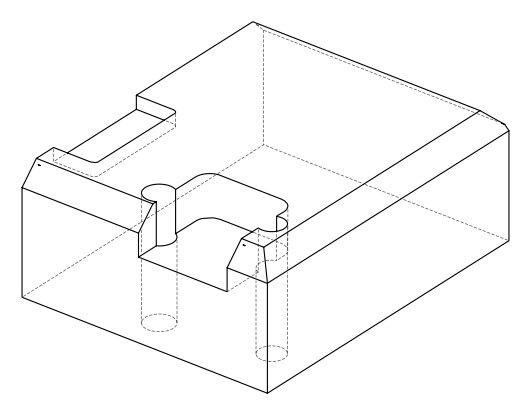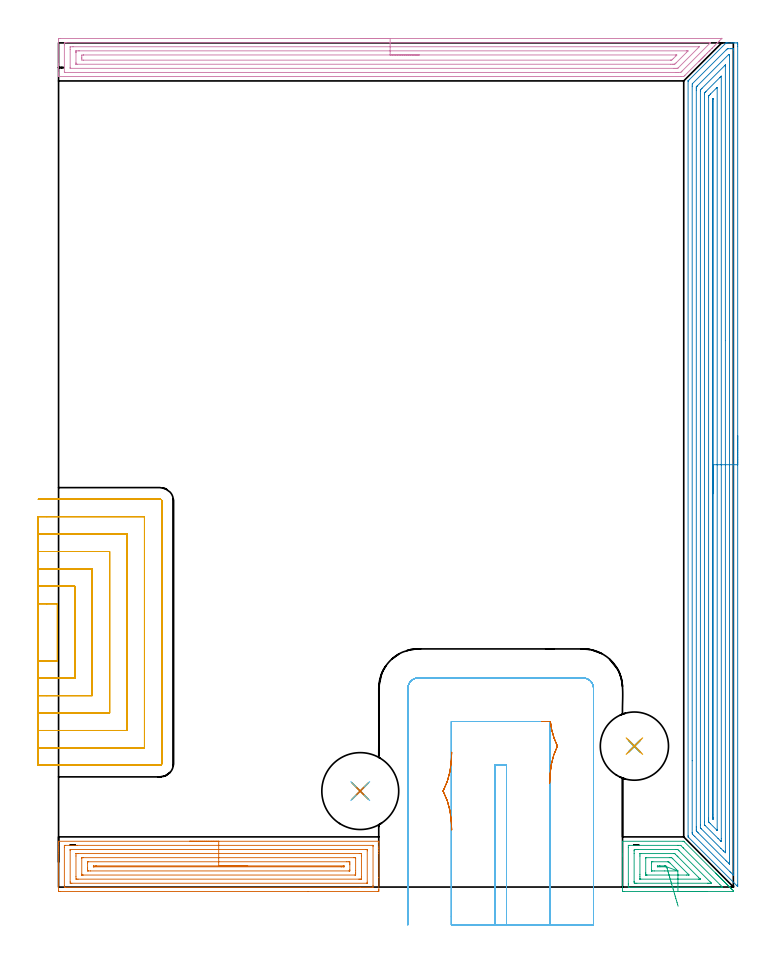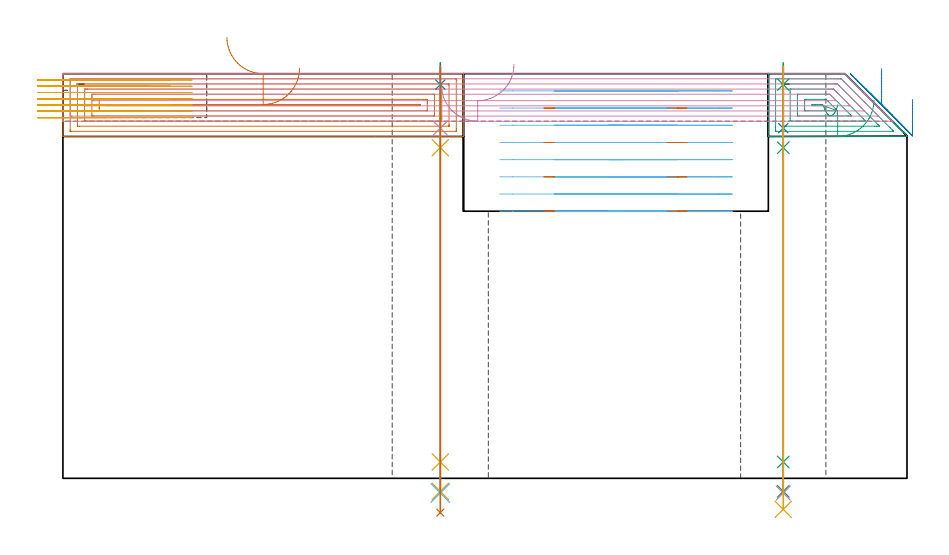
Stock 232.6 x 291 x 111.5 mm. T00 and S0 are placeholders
(PLAN: 17 operations, 12 tool changes, 68 min)
(1 AREA_MILL | FG_CHAMFER_SURFACE | UGT0205_001 | 6.38 min | 17652 mm3)
(2 AREA_MILL_1 | FG_CHAMFER_SURFACE_1 | UGT0205_001 | 15.7 min | 42521 mm3)
(3 AREA_MILL_2 | FG_CHAMFER_SURFACE_2 | UGT0205_001 | 1.88 min | 5180 mm3)
(4 AREA_MILL_3 | FG_CHAMFER_SURFACE_3 | UGT0205_001 | 9.15 min | 18876 mm3)
(5 MILL_SLOT | SLOT_PARTIAL_RECTANGULAR | UGT0201_126 | Follow Part, ap 2, ae 75% | 20.26 min | 47662 mm3)
(6 MILL_SLOT_1 | SLOT_PARTIAL_RECTANGULAR_1 | UGT0201_094 | Follow Part, ap 5, ae 75% | 10.81 min | 256107 mm3)
(7 MILL_RECTANGULAR_SLOT | SLOT_RECTANGULAR | UGT0201_020 | Follow Part, ap 12.5, ae 75% | 0.55 min | 3150 mm3)
(8 SPOT_DRILL | STEP1HOLE | NXT0321_9005460120000 | 0.05 min | 176 mm3)
(9 SPOT_DRILL_1 | STEP1HOLE_1 | NXT0321_9005460120000 | 0.05 min | 134 mm3)
(10 DRILL_BLIND_HOLE_INTO_CENTER | STEP1HOLE | NXT0301_127 | 0.07 min | 861 mm3)
(11 GUN_DRILL_THROUGH_HOLE | STEP1HOLE | UGT0307_006 | 0.55 min | 6098 mm3)
(12 DRILL_TO_ENLARGE_THROUGH_HOLE | STEP1HOLE | NXT0301_104 | 0.47 min | 8990 mm3)
(13 DRILL_TO_ENLARGE_THROUGH_HOLE_1 | STEP1HOLE | UGT0301_388 | 0.49 min | 39356 mm3)
(14 DRILL_BLIND_HOLE_INTO_CENTER_1 | STEP1HOLE_1 | NXT0301_127 | 0.07 min | 673 mm3)
(15 GUN_DRILL_THROUGH_HOLE_1 | STEP1HOLE_1 | UGT0307_006 | 0.54 min | 5776 mm3)
(16 DRILL_TO_ENLARGE_THROUGH_HOLE_2 | STEP1HOLE_1 | NXT0301_104 | 0.47 min | 8600 mm3)
(17 DRILL_TO_ENLARGE_THROUGH_HOLE_3 | STEP1HOLE_1 | UGT0301_056 | 0.49 min | 27075 mm3)
(TOOL UGT0205_001 | Chamfer Mill 20 x 3 x 45 deg. | D20 FL50 Z2)
(TOOL UGT0201_126 | Carbide End Mill 8.0 | D8 FL15 Z4)
(TOOL UGT0201_094 | End mill 20 mm | D20 FL38 Z4)
(TOOL UGT0201_020 | End mill 50 mm | D50 FL50 Z4)
(TOOL NXT0321_9005460120000 | NC Spot Drill, 142deg, 12mm, Carbide, Uncoated | D12 PA142 FL30 Z2)
(TOOL NXT0301_127 | Carbide Drill 10mm [861.1-1000-030A1-GP GC34] | D10 PA150 FL31.2 Z2)
(TOOL UGT0307_006 | Gun Drill 9 mm | D9 PA130 FL24 Z1)
(TOOL NXT0301_104 | Carbide Drill 14mm [860.1-1400-112A1-MM 2214] | D14 PA140 FL123 Z2)
(TOOL UGT0301_388 | Twist Drill 26.5 mm | D26.5 PA118 FL165 Z2)
(TOOL UGT0301_056 | Twist Drill 23.5 mm | D23.5 PA118 FL155 Z2)
(OP 1 AREA_MILL)
G17 G21 G94 G90
T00 M6
G54
G17 G0 G90 X45.2 Y15.8 S1061 M3
G43 Z121.5 H0
G94 G1 X45.238 Z120.628 F250.
X45.352 Z119.763
X45.541 Z118.912
X45.803 Z118.08
X46.137 Z117.274
X46.54 Z116.5
X47.009 Z115.764
X47.54 Z115.072
X48.129 Z114.429
X48.772 Z113.839
X49.464 Z113.308
X50.2 Z112.84
X50.974 Z112.437
X51.78 Z112.103
X52.612 Z111.841
X53.464 Z111.652
X54.328 Z111.538
X55.2 Z111.5
X110.296
X110.39 Y15.804 Z111.496
X110.393 Y15.762 Z111.455
X110.4 Y15.504 Z111.203
Y13.832 Z109.531
Y13.401 Z109.097
Y13.186 Z108.883
Y12.508 Z108.205
Y12.293 Z107.99
Y11.615 Z107.309
Y3.301 Z98.997
Y-0.887 Z94.809
X110.397 Y-1.228 Z94.468
X110.39 Y-1.491 Z94.205
X110.128 Y-1.499 Z94.199
X85.94 Y-1.5 Z94.2
X0.551
X0.269 Y-1.497 Z94.202
X0.01 Y-1.491 Z94.205
X0. Y-1.226 Z94.471
Y11.615 Z107.309
Y12.293 Z107.99
Y12.508 Z108.205
Y13.186 Z108.883
Y13.401 Z109.097
Y13.832 Z109.531
Y14.756 Z110.455
Y15.187 Z110.885
Y15.505 Z111.203
X0.007 Y15.762 Z111.455
X0.01 Y15.804 Z111.496
X0.104 Y15.8 Z111.5
X55.2
Y14.386 Z110.086
X108.163 Y14.385 Z110.085
X108.345 Y14.382 Z110.082
X108.39 Y14.379 Z110.079
X108.394 Y14.369 Z110.069
X108.398 Y14.341 Z110.041
X108.4 Y14.294 Z109.994
Y13.964 Z109.664
X108.399 Y0.569 Z96.269
X108.393 Y0.006 Z95.706
X108.39 Y-0.07 Z95.63
X108.254 Y-0.08 Z95.62
X108.162 Y-0.085 Z95.615
X103.995 Y-0.086 Z95.614
X2.237 Y-0.085 Z95.615
X2.055 Y-0.082 Z95.618
X2.01 Y-0.079 Z95.621
X2.006 Y-0.069 Z95.631
X2.002 Y-0.041 Z95.659
X2. Y0.006 Z95.706
Y0.336 Z96.036
Y13.731 Z109.431
X2.007 Y14.294 Z109.994
X2.01 Y14.37 Z110.07
X2.147 Y14.38 Z110.08
X2.238 Y14.385 Z110.085
X6.381 Y14.386 Z110.086
X55.2
Y12.971 Z108.671
X105.834
X106.294 Y12.968 Z108.668
X106.359 Y12.965 Z108.665
X106.39 Y12.963 Z108.663
X106.4 Y12.508 Z108.208
Y1.686 Z97.386
X106.397 Y1.58 Z97.28
X106.39 Y1.368 Z97.068
X106.386 Y1.334 Z97.034
X106.379 Y1.332 Z97.032
X106.352 Y1.33 Z97.03
X106.294 Y1.329 Z97.029
X4.566
X4.106 Y1.332 Z97.032
X4.041 Y1.334 Z97.034
X4.01 Y1.337 Z97.037
X4. Y1.792 Z97.492
Y12.614 Z108.314
X4.003 Y12.721 Z108.421
X4.01 Y12.933 Z108.633
X4.014 Y12.966 Z108.666
X4.021 Y12.968 Z108.668
X4.048 Y12.97 Z108.67
X4.106 Y12.971 Z108.671
X55.2
Y11.557 Z107.257
X103.686
X104.069 Y11.556 Z107.256
X104.26 Y11.554 Z107.254
X104.354 Y11.55 Z107.25
X104.39 Y11.547 Z107.247
X104.4 Y10.722 Z106.422
Y3.578 Z99.278
X104.395 Y2.808 Z98.508
X104.39 Y2.756 Z98.456
X104.354 Y2.75 Z98.45
X104.252 Y2.747 Z98.447
X104.044 Y2.744 Z98.444
X103.628 Y2.743 Z98.443
X103.571
X6.714
X6.331 Y2.744 Z98.444
X6.14 Y2.746 Z98.446
X6.046 Y2.75 Z98.45
X6.01 Y2.752 Z98.452
X6. Y3.578 Z99.278
Y10.722 Z106.422
X6.005 Y11.492 Z107.192
X6.009 Y11.544 Z107.244
X6.046 Y11.55 Z107.25
X6.148 Y11.553 Z107.253
X6.356 Y11.556 Z107.256
X6.772 Y11.557 Z107.257
X6.829
X55.2
Y10.143 Z105.843
X101.851 Y10.142 Z105.842
X102.164 Y10.14 Z105.84
X102.37 Y10.136 Z105.836
X102.391 Y10.133 Z105.833
X102.394 Y10.117 Z105.817
X102.398 Y10.08 Z105.78
X102.4 Y10.013 Z105.713
Y9.829 Z105.529
Y5.706 Z101.406
Y4.813 Z100.513
X102.397 Y4.471 Z100.171
X102.392 Y4.196 Z99.896
X102.39 Y4.167 Z99.867
X102.35 Y4.163 Z99.863
X102.268 Y4.159 Z99.859
X102.163 Y4.157 Z99.857
X8.549
X8.236 Y4.16 Z99.86
X8.03 Y4.164 Z99.864
X8.009 Y4.167 Z99.867
X8.006 Y4.183 Z99.883
X8.002 Y4.22 Z99.92
X8. Y4.287 Z99.987
Y4.471 Z100.171
Y10.013 Z105.713
X8.002 Y10.08 Z105.78
X8.006 Y10.117 Z105.817
X8.009 Y10.133 Z105.833
X8.03 Y10.136 Z105.836
X8.236 Y10.14 Z105.84
X8.549 Y10.142 Z105.842
X55.2 Y10.143 Z105.843
Y8.729 Z104.429
X99.392
X100.074 Y8.727 Z104.427
X100.284 Y8.725 Z104.425
X100.373 Y8.722 Z104.422
X100.39 Y8.693 Z104.393
X100.396 Y8.612 Z104.312
X100.399 Y8.043 Z103.743
X100.4 Y7.716 Z103.416
X100.398 Y5.931 Z101.631
X100.39 Y5.603 Z101.303
X100.385 Y5.577 Z101.277
X100.371 Y5.575 Z101.275
X100.33 Y5.573 Z101.273
X100.245 Y5.572 Z101.272
X100.074 Y5.571 Z101.271
X11.008
X10.326 Y5.573 Z101.273
X10.116 Y5.575 Z101.275
X10.027 Y5.578 Z101.278
X10.01 Y5.607 Z101.307
X10.004 Y5.688 Z101.388
X10.001 Y6.257 Z101.957
X10. Y6.585 Z102.285
X10.002 Y8.369 Z104.069
X10.01 Y8.697 Z104.397
X10.015 Y8.723 Z104.423
X10.029 Y8.725 Z104.425
X10.07 Y8.727 Z104.427
X10.155 Y8.728 Z104.428
X10.326 Y8.729 Z104.429
X55.2
Y7.315 Z103.015
X98.134 Y7.314 Z103.014
X98.297 Y7.313 Z103.013
X98.351 Y7.311 Z103.011
X98.386 Y7.308 Z103.008
X98.391 Y7.253 Z102.953
X98.396 Y7.15 Z102.85
X98.398 Y7.048 Z102.748
X98.394 Y7.012 Z102.712
X98.389 Y6.992 Z102.692
X98.377 Y6.99 Z102.69
X98.297 Y6.988 Z102.688
X97.572 Y6.985 Z102.685
X97.408
X12.266 Y6.986 Z102.686
X12.103 Y6.987 Z102.687
X12.049 Y6.989 Z102.689
X12.014 Y6.992 Z102.692
X12.009 Y7.047 Z102.747
X12.004 Y7.15 Z102.85
X12.002 Y7.252 Z102.952
X12.006 Y7.288 Z102.988
X12.011 Y7.308 Z103.008
X12.023 Y7.31 Z103.01
X12.103 Y7.312 Z103.012
X12.828 Y7.314 Z103.014
X12.992 Y7.315 Z103.015
X55.2
X56.072 Z103.053
X56.937 Z103.167
X57.788 Z103.355
X58.62 Z103.618
X59.426 Z103.952
X60.2 Z104.354
X60.936 Z104.823
X61.628 Z105.354
X62.271 Z105.944
X62.86 Z106.587
X63.392 Z107.279
X63.86 Z108.015
X64.263 Z108.788
X64.597 Z109.594
X64.859 Z110.426
X65.048 Z111.278
X65.162 Z112.143
X65.2 Z113.015
G0 Z121.5
M5
M2
(OP 2 AREA_MILL_1)
G17 G21 G94 G90
T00 M6
G54
G17 G0 G90 X234.1 Y155.6 S1061 M3
G43 Z121.5 H0
Z104.4
G94 G1 Y155.562 Z103.528 F250.
Y155.448 Z102.664
Y155.259 Z101.812
Y154.997 Z100.98
Y154.663 Z100.174
Y154.26 Z99.4
Y153.792 Z98.664
Y153.26 Z97.972
Y152.671 Z97.329
Y152.028 Z96.74
Y151.336 Z96.209
Y150.6 Z95.74
Y149.826 Z95.337
Y149.02 Z95.003
Y148.188 Z94.741
Y147.337 Z94.552
Y146.472 Z94.438
Y145.6 Z94.4
Y0.714
X234.099 Y0.376 Z94.401
X234.097 Y0.323 Z94.402
X234.091 Y0.212 Z94.405
X233.853 Y0.446 Z94.645
X217.054 Y17.246 Z111.446
X217.02 Y17.283 Z111.48
X217.007 Y17.3 Z111.493
X217. Y17.803 Z111.5
Y277.866
X217.006 Y277.896 Z111.492
X217.009 Y277.907 Z111.489
X217.043 Y277.944 Z111.456
X217.411 Y278.313 Z111.086
X217.552 Y278.453 Z110.946
X229.993 Y290.893 Z98.505
X230.092 Y290.99 Z98.404
X230.117 Y290.996 Z98.38
X230.693 Y291. Z97.807
X232.12 Z96.376
X232.659 Z95.837
X233.009 Z95.488
X233.548 Y290.996 Z94.947
X234.091 Y290.992 Z94.405
X234.093 Y290.926 Z94.403
X234.098 Y290.377 Z94.402
X234.1 Y289.822 Z94.4
Y145.6
X232.686 Z95.814
Y5.291
X232.684 Y4.398 Z95.816
Y4.373 Z95.817
X232.659 Y4.103 Z95.841
X232.355 Y4.398 Z96.145
X231.771 Y4.979 Z96.729
X231.458 Y5.291 Z97.042
X219.329 Y17.421 Z109.171
X218.949 Y17.803 Z109.551
X218.441 Y18.321 Z110.059
X218.416 Y18.697 Z110.084
X218.415 Y18.722 Z110.085
X218.414 Y43.552 Z110.086
X218.415 Y276.104 Z110.085
X218.441 Y276.879 Z110.059
X218.483 Y276.929 Z110.017
X218.522 Y276.972 Z109.978
X230.14 Y288.59 Z98.36
X230.515 Y288.953 Z97.985
X230.567 Y288.99 Z97.933
X230.637 Y288.995 Z97.863
X230.746 Y288.998 Z97.754
X231.771 Y288.999 Z96.729
X232.254 Y288.998 Z96.246
X232.659 Y288.99 Z95.841
X232.684 Y288.59 Z95.816
X232.685 Y288.564 Z95.815
X232.686 Y145.6 Z95.814
X231.271 Z97.229
Y8.866
X231.27 Y8.476 Z97.23
X231.266 Y7.972 Z97.234
X231.265 Y7.951 Z97.235
X231.234 Y7.972 Z97.266
X230.882 Y8.319 Z97.618
X230.333 Y8.866 Z98.167
X229.993 Y9.206 Z98.507
X220.503 Y18.697 Z107.997
X220.218 Y18.983 Z108.282
X219.917 Y19.291 Z108.583
X219.845 Y19.366 Z108.655
X219.835 Y19.461 Z108.665
X219.833 Y19.59 Z108.667
X219.83 Y19.981 Z108.67
X219.829 Y20.484 Z108.671
X219.828 Y20.876 Z108.672
X219.829 Y274.683 Z108.671
X219.83 Y275.185 Z108.67
X219.832 Y275.573 Z108.668
X219.836 Y275.822 Z108.664
X220.079 Y276.078 Z108.421
X220.148 Y276.149 Z108.352
X220.218 Y276.219 Z108.282
X230.882 Y286.882 Z97.618
X230.923 Y286.92 Z97.577
X231.002 Y286.99 Z97.498
X231.078 Y286.992 Z97.422
X231.209 Z97.291
X231.254 Y286.99 Z97.246
X231.265 Y286.976 Z97.235
X231.267 Y286.933 Z97.233
X231.269 Y286.803 Z97.231
X231.271 Y286.411 Z97.229
Y145.6
X229.857 Z98.643
Y12.578
X229.856 Y12.441 Z98.644
X229.85 Y11.83 Z98.65
X229.21 Y12.441 Z99.29
X229.105 Y12.545 Z99.395
X228.314 Y13.334 Z100.186
X221.582 Y20.068 Z106.918
X221.374 Y20.278 Z107.126
X221.272 Y20.385 Z107.228
X221.25 Y20.411 Z107.25
X221.247 Y20.434 Z107.253
X221.245 Y20.484 Z107.255
X221.243 Y21.241 Z107.257
Y21.378
X221.244 Y274.291 Z107.256
X221.248 Y274.669 Z107.252
X221.25 Y274.762 Z107.25
X221.259 Y274.798 Z107.241
X221.283 Y274.825 Z107.217
X221.371 Y274.919 Z107.129
X221.633 Y275.185 Z106.867
X221.815 Y275.366 Z106.685
X229.677 Y283.228 Z98.823
X229.729 Y283.279 Z98.771
X229.84 Y283.382 Z98.66
X229.847 Y283.387 Z98.653
X229.851 Y283.371 Z98.649
X229.855 Y283.228 Z98.645
X229.856 Y283.036 Z98.644
X229.857 Y188.372 Z98.643
Y145.6
X228.443 Z100.057
Y16.681
X228.442 Y16.015 Z100.058
X228.439 Y15.791 Z100.061
X228.436 Y15.713 Z100.064
X228.43 Y15.679 Z100.07
X228.35 Y15.755 Z100.15
X228.216 Y15.884 Z100.284
X228.083 Y16.015 Z100.417
X227.327 Y16.771 Z101.173
X222.884 Y21.216 Z105.616
X222.725 Y21.378 Z105.775
X222.672 Y21.438 Z105.828
X222.664 Y21.493 Z105.836
X222.661 Y21.602 Z105.839
X222.657 Y22.271 Z105.843
Y22.5
X222.658 Y273.397 Z105.842
X222.659 Y273.624 Z105.841
X222.662 Y273.701 Z105.838
X222.665 Y273.755 Z105.835
X222.692 Y273.784 Z105.808
X222.884 Y273.984 Z105.616
X223.036 Y274.138 Z105.464
X223.189 Y274.291 Z105.311
X227.938 Y279.039 Z100.562
X228.216 Y279.316 Z100.284
X228.387 Y279.481 Z100.113
X228.424 Y279.514 Z100.076
X228.438 Y279.517 Z100.062
X228.44 Y279.498 Z100.06
X228.442 Y279.479 Z100.058
X228.443 Y145.6 Z100.057
X227.029 Z101.471
X227.028 Y19.891 Z101.472
X227.026 Y19.59 Z101.474
X227.024 Y19.544 Z101.476
X227.022 Y19.538 Z101.478
X227.017 Y19.54 Z101.483
X226.959 Y19.59 Z101.541
X224.661 Y21.887 Z103.839
X224.28 Y22.271 Z104.22
X224.151 Y22.408 Z104.349
X224.078 Y22.499 Z104.422
X224.076 Y22.569 Z104.424
X224.073 Y22.863 Z104.427
X224.072 Y23.165 Z104.429
X224.071 Y23.759
X224.072 Y272.203 Z104.428
X224.074 Y272.504 Z104.426
X224.077 Y272.651 Z104.423
X224.08 Y272.72 Z104.42
X224.125 Y272.769 Z104.375
X224.259 Y272.908 Z104.241
X224.661 Y273.314 Z103.839
X224.703 Y273.355 Z103.797
X226.712 Y275.364 Z101.788
X226.931 Y275.583 Z101.569
X226.966 Y275.616 Z101.534
X227.012 Y275.655 Z101.488
X227.022 Y275.662 Z101.478
X227.024 Y275.646 Z101.476
X227.027 Y275.611 Z101.473
X227.028 Y275.485 Z101.472
X227.029 Y145.6 Z101.471
X225.615 Z102.885
X225.614 Y23.929 Z102.886
X225.613 Y23.799 Z102.887
X225.609 Y23.539 Z102.891
X225.606 Y23.402 Z102.894
X225.593 Y23.413 Z102.907
X225.55 Y23.459 Z102.95
X225.492 Y24.059 Z103.008
X225.489 Y24.12 Z103.011
X225.485 Y24.952 Z103.015
Y25.017
X225.486 Y270.781 Z103.014
X225.49 Y271.61 Z103.01
X225.491 Y271.669 Z103.009
X225.55 Y271.742 Z102.95
X225.608 Y271.788 Z102.892
X225.612 Y271.675 Z102.888
X225.614 Y271.61 Z102.886
X225.615 Y145.6 Z102.885
Y144.728 Z102.923
Y143.864 Z103.037
Y143.012 Z103.226
Y142.18 Z103.488
Y141.374 Z103.822
Y140.6 Z104.225
Y139.864 Z104.694
Y139.172 Z105.225
Y138.529 Z105.814
Y137.94 Z106.457
Y137.409 Z107.15
Y136.94 Z107.885
Y136.537 Z108.659
Y136.203 Z109.465
Y135.941 Z110.297
Y135.752 Z111.149
Y135.638 Z112.014
Y135.6 Z112.885
G0 Z121.5
M5
M2
(OP 3 AREA_MILL_2)
G17 G21 G94 G90
T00 M6
G54
G17 G0 G90 X223.498 Y-1.5 S1061 M3
G43 Z121.5 H0
Z104.2
G94 G1 X223.46 Z103.328 F250.
X223.346 Z102.464
X223.157 Z101.612
X222.895 Z100.78
X222.561 Z99.974
X222.158 Z99.2
X221.69 Z98.464
X221.159 Z97.772
X220.569 Z97.129
X219.926 Z96.54
X219.234 Z96.009
X218.498 Z95.54
X217.724 Z95.137
X216.918 Z94.803
X216.086 Z94.541
X215.235 Z94.352
X214.37 Z94.238
X213.498 Z94.2
X194.907
X194.625 Y-1.496 Z94.202
X194.41 Y-1.491 Z94.205
X194.4 Y-1.269 Z94.427
Y10.722 Z106.416
Y11.486 Z107.184
Y11.615 Z107.313
Y15.623 Z111.321
X194.406 Y15.778 Z111.473
X194.41 Y15.803 Z111.497
X194.462 Y15.8 Z111.5
X215.271
X215.494 Y15.798 Z111.487
X215.639 Y15.662 Z111.361
X226.486 Y4.814 Z100.513
X226.533 Y4.769 Z100.466
X226.578 Y4.722 Z100.421
X226.781 Y4.519 Z100.218
X226.83 Y4.471 Z100.168
X226.879 Y4.422 Z100.121
X227.076 Y4.224 Z99.923
X227.128 Y4.173 Z99.87
X227.179 Y4.122 Z99.821
X227.371 Y3.929 Z99.628
X227.426 Y3.876 Z99.573
X227.479 Y3.821 Z99.52
X227.667 Y3.634 Z99.333
X227.723 Y3.578 Z99.275
X227.779 Y3.521 Z99.22
X227.962 Y3.339 Z99.038
X228.021 Y3.28 Z98.977
X228.079 Y3.221 Z98.92
X228.257 Y3.044 Z98.743
X228.319 Y2.983 Z98.679
X228.38 Y2.921 Z98.62
X228.552 Y2.748 Z98.447
X228.617 Y2.685 Z98.382
X228.68 Y2.621 Z98.32
X228.847 Y2.453 Z98.152
X228.914 Y2.387 Z98.084
X228.98 Y2.32 Z98.019
X229.142 Y2.158 Z97.857
X229.212 Y2.09 Z97.786
X229.28 Y2.02 Z97.719
X229.437 Y1.863 Z97.562
X229.51 Y1.792 Z97.488
X229.581 Y1.72 Z97.419
X229.733 Y1.568 Z97.267
X229.807 Y1.494 Z97.191
X229.881 Y1.42 Z97.119
X230.028 Y1.273 Z96.972
X230.105 Y1.197 Z96.893
X230.181 Y1.119 Z96.819
X230.323 Y0.978 Z96.677
X230.403 Y0.899 Z96.595
X230.481 Y0.819 Z96.518
X230.618 Y0.682 Z96.382
X230.7 Y0.601 Z96.298
X230.781 Y0.519 Z96.218
X230.913 Y0.387 Z96.087
X230.998 Y0.304 Z96.
X231.082 Y0.219 Z95.918
X231.208 Y0.092 Z95.791
X231.296 Y0.006 Z95.702
X231.382 Y-0.082 Z95.618
X231.503 Y-0.203 Z95.496
X231.593 Y-0.292 Z95.405
X231.682 Y-0.382 Z95.318
X231.798 Y-0.498 Z95.201
X231.891 Y-0.589 Z95.107
X231.982 Y-0.682 Z95.017
X232.094 Y-0.793 Z94.906
X232.189 Y-0.887 Z94.809
X232.6 Y-1.3 Z94.399
X232.598 Y-1.333 Z94.365
X232.587 Y-1.492 Z94.207
X232.443 Y-1.498 Z94.202
X232.389 Y-1.5 Z94.2
X213.498
Y-0.086 Z95.614
X196.678 Y-0.085 Z95.615
X196.587 Y-0.083 Z95.617
X196.414 Y-0.079 Z95.621
X196.41 Y0.006 Z95.706
X196.402 Y0.284 Z95.984
X196.4 Y0.899 Z96.599
Y1.179 Z96.879
Y13.681 Z109.381
X196.404 Y14.294 Z109.994
X196.407 Y14.363 Z110.063
X196.409 Y14.375 Z110.075
X196.437 Y14.379 Z110.079
X196.496 Y14.383 Z110.083
X196.587 Y14.385 Z110.085
X213.5
X214.298 Y14.382 Z110.082
X214.386 Y14.379 Z110.079
X214.465 Y14.374 Z110.074
X214.548 Y14.294 Z109.994
X215.271 Y13.579 Z109.279
X215.449 Y13.401 Z109.101
X227.951 Y0.899 Z96.599
X228.552 Y0.295 Z95.995
X228.833 Y0.006 Z95.706
X228.9 Y-0.079 Z95.621
X228.734 Y-0.083 Z95.617
X228.642 Y-0.085 Z95.615
X213.498 Y-0.086 Z95.614
Y1.328 Z97.028
X199.334 Y1.329 Z97.029
X198.905 Y1.331 Z97.031
X198.448 Y1.336 Z97.036
X198.403 Y1.747 Z97.447
X198.401 Y1.792 Z97.492
X198.4 Y1.841 Z97.541
Y11.615 Z107.315
X198.402 Y12.508 Z108.208
X198.403 Y12.553 Z108.253
X198.448 Y12.964 Z108.664
X198.905 Y12.969 Z108.669
X199.334 Y12.971 Z108.671
X199.76
X212.615
X213.042 Y12.97 Z108.67
X213.27 Y12.967 Z108.667
X213.383 Y12.964 Z108.664
X213.439 Y12.95 Z108.65
X213.5 Y12.895 Z108.595
X213.892 Y12.508 Z108.208
X224.607 Y1.792 Z97.492
X225.01 Y1.384 Z97.084
X225.051 Y1.336 Z97.036
X225.01 Y1.334 Z97.034
X224.583 Y1.33 Z97.03
X224.125 Y1.329 Z97.029
X223.699 Y1.328 Z97.028
X213.498
Y2.743 Z98.443
X200.69
X200.483 Y2.745 Z98.445
X200.433 Y2.747 Z98.447
X200.414 Y2.749 Z98.449
X200.41 Y2.767 Z98.467
X200.403 Y2.871 Z98.571
X200.401 Y3.578 Z99.278
X200.4 Y4.289 Z99.989
Y10.722 Z106.422
X200.403 Y11.429 Z107.129
X200.41 Y11.533 Z107.233
X200.414 Y11.551 Z107.251
X200.433 Y11.553 Z107.253
X200.484 Y11.555 Z107.255
X200.69 Y11.557 Z107.257
X212.201
X212.304 Y11.556 Z107.256
X212.355 Y11.553 Z107.253
X212.378 Y11.551 Z107.251
X212.405 Y11.534 Z107.234
X212.615 Y11.333 Z107.033
X213.229 Y10.722 Z106.422
X213.5 Y10.451 Z106.151
X220.583 Y3.368 Z99.068
X221.118 Y2.829 Z98.529
X221.176 Y2.767 Z98.467
X221.19 Y2.75 Z98.45
X221.187 Y2.749 Z98.449
X221.144 Y2.746 Z98.446
X220.957 Y2.744 Z98.444
X220.583 Y2.743 Z98.443
X213.498
Y4.157 Z99.857
X202.875
X202.564 Y4.158 Z99.858
X202.475 Y4.161 Z99.861
X202.423 Y4.164 Z99.864
X202.409 Y4.168 Z99.868
X202.408 Y4.184 Z99.884
X202.403 Y4.311 Z100.011
X202.401 Y4.471 Z100.171
X202.4 Y4.885 Z100.585
X202.401 Y9.829 Z105.529
X202.404 Y10.069 Z105.769
X202.408 Y10.128 Z105.828
X202.41 Y10.136 Z105.836
X202.424 Y10.139 Z105.839
X202.46 Y10.141 Z105.841
X202.564 Y10.143 Z105.843
X210.533
X210.844 Y10.141 Z105.841
X211.155 Y10.138 Z105.838
X211.355 Y10.135 Z105.835
X211.729 Y9.772 Z105.472
X217.042 Y4.46 Z100.16
X217.242 Y4.247 Z99.947
X217.317 Y4.163 Z99.863
X217.278 Y4.16 Z99.86
X217.226 Y4.159 Z99.859
X217.042 Y4.158 Z99.858
X216.468 Y4.157 Z99.857
X213.498
X213.436 Y5.574 Z101.274
X213.392 Y5.572 Z101.272
X208.97 Y5.571 Z101.271
X205.326
X204.646
X204.476 Y5.573 Z101.273
X204.435 Y5.575 Z101.275
X204.42 Y5.577 Z101.277
X204.41 Y5.596 Z101.296
X204.405 Y5.761 Z101.461
X204.4 Y6.009 Z101.709
Y8.291 Z103.991
X204.405 Y8.539 Z104.239
X204.41 Y8.704 Z104.404
X204.42 Y8.723 Z104.423
X204.435 Y8.725 Z104.425
X204.476 Y8.727 Z104.427
X204.646 Y8.729 Z104.429
X204.852
X209.959
X210.164
X210.249 Y8.728 Z104.428
X210.291 Y8.725 Z104.425
X210.307 Y8.722 Z104.422
X210.356 Y8.684 Z104.384
X210.679 Y8.37 Z104.07
X210.844 Y8.208 Z103.908
X212.979 Y6.073 Z101.773
X213.352 Y5.693 Z101.393
X213.457 Y5.583 Z101.283
X213.458 Y5.576 Z101.276
X213.436 Y5.574 Z101.274
X209.599 Y6.993 Z102.693
X209.594 Y6.991 Z102.691
X209.509 Y6.987 Z102.687
X209.4 Y6.986 Z102.686
X209.236 Y6.985 Z102.685
X207.302 Y6.986 Z102.686
X206.576 Y6.99 Z102.69
X206.417 Y6.992 Z102.692
X206.41 Y7.15 Z102.85
X206.417 Y7.308 Z103.008
X207.14 Y7.313 Z103.013
X207.302 Y7.314 Z103.014
X208.91
X209.073 Y7.313 Z103.013
X209.236 Y7.309 Z103.009
X209.278 Y7.308 Z103.008
X209.303 Y7.289 Z102.989
X209.354 Y7.244 Z102.944
X209.452 Y7.15 Z102.85
X209.579 Y7.021 Z102.721
X209.598 Y6.998 Z102.698
X209.599 Y6.993 Z102.693
X209.783 Y6.364 Z102.117
X209.98 Y5.689 Z101.6
X210.189 Y4.974 Z101.146
X210.408 Y4.224 Z100.759
X210.635 Y3.443 Z100.442
X210.87 Y2.64 Z100.197
X211.11 Y1.819 Z100.026
X211.353 Y0.986 Z99.929
X211.597 Y0.149 Z99.909
X211.841 Y-0.687 Z99.965
X212.083 Y-1.514 Z100.097
X212.321 Y-2.328 Z100.303
X212.552 Y-3.121 Z100.582
X212.776 Y-3.888 Z100.932
X212.991 Y-4.623 Z101.351
X213.194 Y-5.32 Z101.835
X213.385 Y-5.974 Z102.38
X213.562 Y-6.58 Z102.982
G0 Z121.5
M5
M2
(OP 4 AREA_MILL_3)
G17 G21 G94 G90
T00 M6
G54
G17 G0 G90 X104.3 Y292.5 S1061 M3
G43 Z121.5 H0
Z108.4
G94 G1 X104.338 Z107.528 F250.
X104.452 Z106.664
X104.641 Z105.812
X104.903 Z104.98
X105.237 Z104.174
X105.64 Z103.4
X106.108 Z102.664
X106.64 Z101.972
X107.229 Z101.329
X107.872 Z100.74
X108.564 Z100.209
X109.3 Z99.74
X110.074 Z99.337
X110.88 Z99.003
X111.712 Z98.741
X112.563 Z98.552
X113.428 Z98.438
X114.3 Z98.4
X228.598 Y292.499 Z98.399
Y292.498 Z98.401
X228.593 Y292.493 Z98.406
X227.901 Y291.801 Z99.099
X227.759 Y291.657 Z99.24
X227.706 Y291.605 Z99.293
X227.062 Y290.962 Z99.938
X226.881 Y290.779 Z100.117
X226.222 Y290.122 Z100.778
X226.003 Y289.901 Z100.995
X225.384 Y289.284 Z101.616
X225.328 Y289.228 Z101.671
X225.125 Y289.023 Z101.873
X224.545 Y288.444 Z102.455
X224.437 Y288.336 Z102.563
X224.247 Y288.145 Z102.751
X223.705 Y287.605 Z103.295
X223.369 Y287.267 Z103.629
X222.866 Y286.766 Z104.134
X222.653 Y286.552 Z104.346
X222.492 Y286.389 Z104.506
X222.332 Y286.231 Z104.667
X222.207 Y286.106 Z104.792
X222.052 Y285.95 Z104.945
X221.9 Y285.799 Z105.099
X221.761 Y285.66 Z105.238
X221.613 Y285.511 Z105.384
X221.468 Y285.366 Z105.531
X221.315 Y285.214 Z105.684
X221.174 Y285.072 Z105.824
X221.035 Y284.934 Z105.964
X220.869 Y284.768 Z106.13
X220.735 Y284.633 Z106.263
X220.603 Y284.502 Z106.396
X215.904 Y279.804 Z111.095
X215.519 Y279.421 Z111.478
X215.5 Y279.407 Z111.493
X214.627 Y279.4 Z111.5
X0.15
X0.01 Y279.402 Z111.488
X0.003 Y279.534 Z111.359
X0. Y279.672 Z111.227
Y280.09 Z110.809
Y280.682 Z110.213
Y282.734 Z108.164
Y283.316 Z107.579
Y283.764 Z107.131
Y292.096 Z98.801
X0.003 Y292.39 Z98.507
X0.01 Y292.492 Z98.405
X0.113 Y292.499 Z98.399
X0.596 Y292.5 Z98.4
X114.3
Y291.086 Z99.814
X224.437
X224.572 Y291.085 Z99.815
X224.676 Y291.081 Z99.819
X224.716 Y291.079 Z99.821
X224.713 Y291.073 Z99.827
X224.652 Y291.006 Z99.894
X224.526 Y290.876 Z100.024
X224.437 Y290.786 Z100.114
X214.92 Y281.271 Z109.629
X214.627 Y280.98 Z109.92
X214.472 Y280.834 Z110.066
X213.735 Y280.817 Z110.083
X213.599 Y280.816 Z110.084
X212.843 Y280.814 Z110.086
X212.709
X2.245 Y280.815 Z110.085
X2.034 Y280.819 Z110.081
X2.014 Y280.821 Z110.079
X2.008 Y280.833 Z110.067
X2.003 Y280.86 Z110.04
X2.001 Y280.886 Z110.014
Y290.34 Z100.56
X2.003 Y290.712 Z100.188
X2.011 Y291.079 Z99.821
X2.38 Y291.084 Z99.816
X2.515 Y291.085 Z99.815
X114.3 Y291.086 Z99.814
Y289.672 Z101.228
X220.723 Y289.671 Z101.229
X220.869 Y289.67 Z101.23
X213.686 Y282.486 Z108.414
X213.637 Y282.438 Z108.462
X213.474 Y282.285 Z108.615
X213.406 Y282.235 Z108.665
X213.268 Y282.233 Z108.667
X213.055 Y282.23 Z108.67
X212.843 Y282.229 Z108.671
X212.164 Y282.228 Z108.672
X4.163 Y282.229 Z108.671
X4.093 Y282.231 Z108.669
X4.037 Y282.234 Z108.666
X4.01 Y282.237 Z108.663
X4.008 Y282.277 Z108.623
X4.003 Y282.438 Z108.462
X4. Y282.598 Z108.302
Y288.745 Z102.155
X4.003 Y289.462 Z101.438
X4.006 Y289.617 Z101.283
X4.013 Y289.665 Z101.235
X4.058 Y289.667 Z101.233
X4.163 Y289.669 Z101.231
X4.843 Y289.671 Z101.229
X5.055 Y289.672 Z101.228
X114.3
Y288.257 Z102.643
X216.41
X216.744 Y288.256 Z102.644
X216.892 Y288.253 Z102.647
X216.98 Y288.251 Z102.649
X216.923 Y288.183 Z102.717
X216.873 Y288.128 Z102.772
X216.458 Y287.706 Z103.194
X216.434 Y287.683 Z103.217
X212.843 Y284.092 Z106.808
X212.446 Y283.707 Z107.193
X212.367 Y283.65 Z107.25
X212.231 Y283.647 Z107.253
X211.951 Y283.644 Z107.256
X211.619 Y283.643 Z107.257
X211.06
X6.506
X6.121 Y283.645 Z107.255
X6.04 Y283.647 Z107.253
X6.01 Y283.649 Z107.251
X6.007 Y283.688 Z107.212
X6.004 Y283.779 Z107.121
X6. Y284.142 Z106.758
Y287.654 Z103.246
Y287.706 Z103.194
X6.004 Y288.119 Z102.781
X6.007 Y288.222 Z102.678
X6.009 Y288.244 Z102.656
X6.027 Y288.25 Z102.65
X6.093 Y288.253 Z102.647
X6.28 Y288.256 Z102.644
X6.839 Y288.257 Z102.643
X7.171
X114.3
Y286.843 Z104.057
X212.828
X212.843 Y286.842 Z104.058
X213.118 Y286.828 Z104.072
X212.985 Y286.688 Z104.212
X212.843 Y286.542 Z104.358
X211.951 Y285.65 Z105.25
X211.658 Y285.361 Z105.539
X211.362 Y285.072 Z105.828
X211.074 Y285.058 Z105.842
X211.06 Y285.057 Z105.843
X8.622
X8.01 Y285.072 Z105.828
X8.001 Y285.683 Z105.217
Y285.95 Z104.95
X8.003 Y286.56 Z104.34
X8.01 Y286.828 Z104.072
X8.607 Y286.843 Z104.057
X8.622
X114.3
X115.172 Z104.095
X116.036 Z104.209
X116.888 Z104.398
X117.72 Z104.66
X118.526 Z104.994
X119.3 Z105.397
X120.036 Z105.865
X120.728 Z106.396
X121.371 Z106.986
X121.96 Z107.629
X122.491 Z108.321
X122.96 Z109.057
X123.363 Z109.831
X123.697 Z110.637
X123.959 Z111.469
X124.148 Z112.32
X124.262 Z113.185
X124.3 Z114.057
G0 Z121.5
M5
M2
(OP 5 MILL_SLOT)
G17 G21 G94 G90
T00 M6
G54
G17 G0 G90 X-7. Y78. S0 M3
G43 Z121.5 H0
Z109.771
G94 G1 X-4. F250.
X-0.4 F500.
Y97.7
X-4.
X-7. F250.
Y72.
X-4.
X5.6 F500.
Y103.7
X-4.
X-7. F250.
Y66.
X-4.
X11.6 F500.
Y109.7
X-4.
X-7. F250.
Y60.
X-4.
X17.6 F500.
Y115.7
X-4.
X-7. F250.
Y54.
X-4.
X23.6 F500.
Y121.7
X-4.
X-7. F250.
Y48.
X-4.
X29.6 F500.
Y127.7
X-4.
X-7. F250.
Y42.
X-4.
X35. F500.
G3 X35.6 Y42.6 R0.6
G1 Y133.1
G3 X35. Y133.7 R0.6
G1 X-4.
X-7. F250.
G0 Y78. Z108.043
G1 X-4.
X-0.4 F500.
Y97.7
X-4.
X-7. F250.
Y72.
X-4.
X5.6 F500.
Y103.7
X-4.
X-7. F250.
Y66.
X-4.
X11.6 F500.
Y109.7
X-4.
X-7. F250.
Y60.
X-4.
X17.6 F500.
Y115.7
X-4.
X-7. F250.
Y54.
X-4.
X23.6 F500.
Y121.7
X-4.
X-7. F250.
Y48.
X-4.
X29.6 F500.
Y127.7
X-4.
X-7. F250.
Y42.
X-4.
X35. F500.
G3 X35.6 Y42.6 R0.6
G1 Y133.1
G3 X35. Y133.7 R0.6
G1 X-4.
X-7. F250.
G0 Y78. Z106.314
G1 X-4.
X-0.4 F500.
Y97.7
X-4.
X-7. F250.
Y72.
X-4.
X5.6 F500.
Y103.7
X-4.
X-7. F250.
Y66.
X-4.
X11.6 F500.
Y109.7
X-4.
X-7. F250.
Y60.
X-4.
X17.6 F500.
Y115.7
X-4.
X-7. F250.
Y54.
X-4.
X23.6 F500.
Y121.7
X-4.
X-7. F250.
Y48.
X-4.
X29.6 F500.
Y127.7
X-4.
X-7. F250.
Y42.
X-4.
X35. F500.
G3 X35.6 Y42.6 R0.6
G1 Y133.1
G3 X35. Y133.7 R0.6
G1 X-4.
X-7. F250.
G0 Y78. Z104.586
G1 X-4.
X-0.4 F500.
Y97.7
X-4.
X-7. F250.
Y72.
X-4.
X5.6 F500.
Y103.7
X-4.
X-7. F250.
Y66.
X-4.
X11.6 F500.
Y109.7
X-4.
X-7. F250.
Y60.
X-4.
X17.6 F500.
Y115.7
X-4.
X-7. F250.
Y54.
X-4.
X23.6 F500.
Y121.7
X-4.
X-7. F250.
Y48.
X-4.
X29.6 F500.
Y127.7
X-4.
X-7. F250.
Y42.
X-4.
X35. F500.
G3 X35.6 Y42.6 R0.6
G1 Y133.1
G3 X35. Y133.7 R0.6
G1 X-4.
X-7. F250.
G0 Y78. Z102.857
G1 X-4.
X-0.4 F500.
Y97.7
X-4.
X-7. F250.
Y72.
X-4.
X5.6 F500.
Y103.7
X-4.
X-7. F250.
Y66.
X-4.
X11.6 F500.
Y109.7
X-4.
X-7. F250.
Y60.
X-4.
X17.6 F500.
Y115.7
X-4.
X-7. F250.
Y54.
X-4.
X23.6 F500.
Y121.7
X-4.
X-7. F250.
Y48.
X-4.
X29.6 F500.
Y127.7
X-4.
X-7. F250.
Y42.
X-4.
X35. F500.
G3 X35.6 Y42.6 R0.6
G1 Y133.1
G3 X35. Y133.7 R0.6
G1 X-4.
X-7. F250.
G0 Y78. Z101.129
G1 X-4.
X-0.4 F500.
Y97.7
X-4.
X-7. F250.
Y72.
X-4.
X5.6 F500.
Y103.7
X-4.
X-7. F250.
Y66.
X-4.
X11.6 F500.
Y109.7
X-4.
X-7. F250.
Y60.
X-4.
X17.6 F500.
Y115.7
X-4.
X-7. F250.
Y54.
X-4.
X23.6 F500.
Y121.7
X-4.
X-7. F250.
Y48.
X-4.
X29.6 F500.
Y127.7
X-4.
X-7. F250.
Y42.
X-4.
X35. F500.
G3 X35.6 Y42.6 R0.6
G1 Y133.1
G3 X35. Y133.7 R0.6
G1 X-4.
X-7. F250.
G0 Y78. Z99.4
G1 X-4.
X-0.4 F500.
Y97.7
X-4.
X-7. F250.
Y72.
X-4.
X5.6 F500.
Y103.7
X-4.
X-7. F250.
Y66.
X-4.
X11.6 F500.
Y109.7
X-4.
X-7. F250.
Y60.
X-4.
X17.6 F500.
Y115.7
X-4.
X-7. F250.
Y54.
X-4.
X23.6 F500.
Y121.7
X-4.
X-7. F250.
Y48.
X-4.
X29.6 F500.
Y127.7
X-4.
X-7. F250.
Y42.
X-4.
X35. F500.
G3 X35.6 Y42.6 R0.6
G1 Y133.1
G3 X35. Y133.7 R0.6
G1 X-4.
X-7. F250.
G0 Z121.5
M5
M2
(OP 6 MILL_SLOT_1)
G17 G21 G94 G90
T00 M6
G54
G17 G0 G90 X154.4 Y-13. S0 M3
G43 Z121.5 H0
Z106.762
G94 G1 Y-10. F250.
Y42.1 F500.
X150.4
Y-10.
Y-13. F250.
X169.4
Y-10.
Y57.1 F500.
X135.4
Y-10.
Y-13. F250.
X184.4
Y-10.
Y68.5 F500.
G3 X180.8 Y72.1 R3.6
G1 X124.
G3 X120.4 Y68.5 R3.6
G1 Y-10.
Y-13. F250.
G0 X154.4 Z102.025
G1 Y-10.
Y42.1 F500.
X150.4
Y-10.
Y-13. F250.
X169.4
Y-10.
Y57.1 F500.
X135.4
Y-10.
Y-13. F250.
X184.4
Y-10.
Y68.5 F500.
G3 X180.8 Y72.1 R3.6
G1 X124.
G3 X120.4 Y68.5 R3.6
G1 Y-10.
Y-13. F250.
G0 X154.4 Z97.287
G1 Y-10.
Y42.1 F500.
X150.4
Y-10.
Y-13. F250.
X169.4
Y-10.
Y57.1 F500.
X135.4
Y-10.
Y-13. F250.
X184.4
Y-10.
Y68.5 F500.
G3 X180.8 Y72.1 R3.6
G1 X124.
G3 X120.4 Y68.5 R3.6
G1 Y-10.
Y-13. F250.
G0 X154.4 Z92.55
G1 Y-10.
Y42.1 F500.
X150.4
Y-10.
Y-13. F250.
X169.4
Y-10.
Y57.1 F500.
X135.4
Y-10.
Y-13. F250.
X184.4
Y-10.
Y68.5 F500.
G3 X180.8 Y72.1 R3.6
G1 X124.
G3 X120.4 Y68.5 R3.6
G1 Y-10.
Y-13. F250.
G0 X154.4 Z87.812
G1 Y-10.
Y42.1 F500.
X150.4
Y-10.
Y-13. F250.
X169.4
Y-10.
Y57.1 F500.
X135.4
Y-10.
Y-13. F250.
X184.4
Y-10.
Y68.5 F500.
G3 X180.8 Y72.1 R3.6
G1 X124.
G3 X120.4 Y68.5 R3.6
G1 Y-10.
Y-13. F250.
G0 X154.4 Z83.075
G1 Y-10.
Y42.1 F500.
X150.4
Y-10.
Y-13. F250.
X169.4
Y-10.
Y57.1 F500.
X135.4
Y-10.
Y-13. F250.
X184.4
Y-10.
Y68.5 F500.
G3 X180.8 Y72.1 R3.6
G1 X124.
G3 X120.4 Y68.5 R3.6
G1 Y-10.
Y-13. F250.
G0 X154.4 Z78.337
G1 Y-10.
Y42.1 F500.
X150.4
Y-10.
Y-13. F250.
X169.4
Y-10.
Y57.1 F500.
X135.4
Y-10.
Y-13. F250.
X184.4
Y-10.
Y68.5 F500.
G3 X180.8 Y72.1 R3.6
G1 X124.
G3 X120.4 Y68.5 R3.6
G1 Y-10.
Y-13. F250.
G0 X154.4 Z73.6
G1 Y-10.
Y42.1 F500.
X150.4
Y-10.
Y-13. F250.
X169.4
Y-10.
Y57.1 F500.
X135.4
Y-10.
Y-13. F250.
X184.4
Y-10.
Y68.5 F500.
G3 X180.8 Y72.1 R3.6
G1 X124.
G3 X120.4 Y68.5 R3.6
G1 Y-10.
Y-13. F250.
G0 Z121.5
M5
M2
(OP 7 MILL_RECTANGULAR_SLOT)
G17 G21 G94 G90
T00 M6
G54
G17 G0 G90 X169.283 Y35.816 S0 M3
G43 Z121.5 H0
Z102.025
G94 G1 X169.43 Y38.813 F250.
G2 X171.956 Y48.6 R25. F500.
X169.526 Y57.1 R25.
G1 X169.43
X166.43 F250.
G0 X169.283 Y35.816 Z92.55
G1 X169.43 Y38.813
G2 X171.956 Y48.6 R25. F500.
X169.526 Y57.1 R25.
G1 X169.43
X166.43 F250.
G0 X169.283 Y35.816 Z83.075
G1 X169.43 Y38.813
G2 X171.956 Y48.6 R25. F500.
X169.526 Y57.1 R25.
G1 X169.43
X166.43 F250.
G0 X169.283 Y35.816 Z73.6
G1 X169.43 Y38.813
G2 X171.956 Y48.6 R25. F500.
X169.526 Y57.1 R25.
G1 X169.43
X166.43 F250.
G0 Z121.5
X135.517 Y46.474
Z102.025
G1 X135.37 Y43.477
G2 X132.545 Y33.1 R25. F500.
X135.37 Y22.723 R25.
G1 X135.517 Y19.726 F250.
G0 Y46.474 Z92.55
G1 X135.37 Y43.477
G2 X132.545 Y33.1 R25. F500.
X135.37 Y22.723 R25.
G1 X135.517 Y19.726 F250.
G0 Y46.474 Z83.075
G1 X135.37 Y43.477
G2 X132.545 Y33.1 R25. F500.
X135.37 Y22.723 R25.
G1 X135.517 Y19.726 F250.
G0 Y46.474 Z73.6
G1 X135.37 Y43.477
G2 X132.545 Y33.1 R25. F500.
X135.37 Y22.723 R25.
G1 X135.517 Y19.726 F250.
G0 Z121.5
M5
M2
(OP 8 SPOT_DRILL)
G17 G21 G94 G90
T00 M6
G54
G17 G0 G90 X104. Y33.1 S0 M3
G43 Z121.5 H0
G94 G81 G98 Z108.5 F250. R114.5
G80
M5
M2
(OP 9 SPOT_DRILL_1)
G17 G21 G94 G90
T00 M6
G54
G17 G0 G90 X198.5 Y48.6 S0 M3
G43 Z121.5 H0
G94 G81 G98 Z108.5 F250. R114.5
G80
M5
M2
(OP 10 DRILL_BLIND_HOLE_INTO_CENTER)
G17 G21 G94 G90
T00 M6
G54
G17 G0 G90 X104. Y33.1 S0 M3
G43 Z121.5 H1
G94 G81 G98 Z96.5 F250. R113.5
G80
M5
M2
(OP 11 GUN_DRILL_THROUGH_HOLE)
G17 G21 G94 G90
T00 M6
G54
G17 G0 G90 X104. Y33.1 M8
G43 Z121.5 H0
Z107.903
S716 M3
G94 G1 Z91.107 F125. M26
G4 X.084
Z4.5 F250.
G4 X.084
Z-3.598 F125.
G4 X.084
M5
M9
G0 Z107.903
Z121.5
M2
(OP 12 DRILL_TO_ENLARGE_THROUGH_HOLE)
G17 G21 G94 G90
T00 M6
G54
G17 G0 G90 X104. Y33.1 S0 M3
G43 Z121.5 H1
G94 G73 G98 Z-4.048 F250. Q12.839 R113.5
G80
M5
M2
(OP 13 DRILL_TO_ENLARGE_THROUGH_HOLE_1)
G17 G21 G94 G90
T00 M6
G54
G17 G0 G90 X104. Y33.1 S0 M3
G43 Z121.5 H0
G94 G73 G98 Z-9.461 F250. Q24.192 R113.5
G80
M5
M2
(OP 14 DRILL_BLIND_HOLE_INTO_CENTER_1)
G17 G21 G94 G90
T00 M6
G54
G17 G0 G90 X198.5 Y48.6 S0 M3
G43 Z121.5 H1
G94 G81 G98 Z96.5 F250. R113.5
G80
M5
M2
(OP 15 GUN_DRILL_THROUGH_HOLE_1)
G17 G21 G94 G90
T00 M6
G54
G17 G0 G90 X198.5 Y48.6 M8
G43 Z121.5 H0
Z106.952
S716 M3
G94 G1 Z91.107 F125. M26
G4 X.084
Z4.5 F250.
G4 X.084
Z-3.598 F125.
G4 X.084
M5
M9
G0 Z106.952
Z121.5
M2
(OP 16 DRILL_TO_ENLARGE_THROUGH_HOLE_2)
G17 G21 G94 G90
T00 M6
G54
G17 G0 G90 X198.5 Y48.6 S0 M3
G43 Z121.5 H1
G94 G73 G98 Z-4.048 F250. Q12.839 R113.5
G80
M5
M2
(OP 17 DRILL_TO_ENLARGE_THROUGH_HOLE_3)
G17 G21 G94 G90
T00 M6
G54
G17 G0 G90 X198.5 Y48.6 S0 M3
G43 Z121.5 H0
G94 G73 G98 Z-8.56 F250. Q20.01 R113.5
G80
M5
M2
